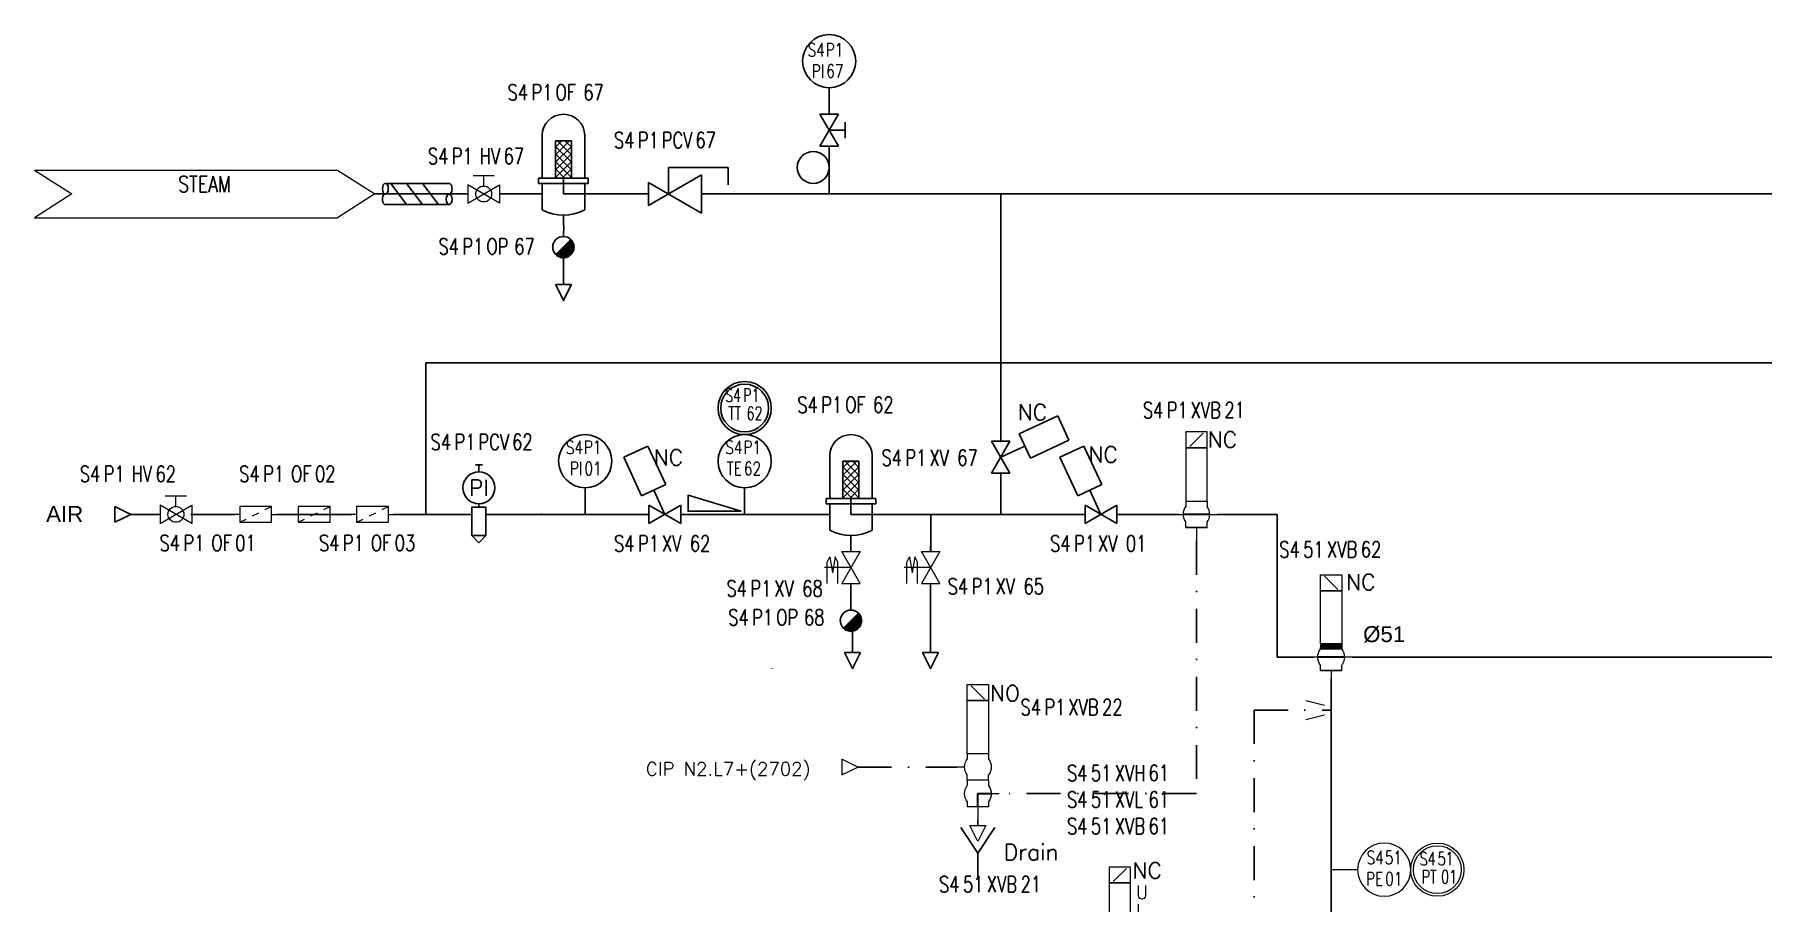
# Model space of a CAD drawing. Header units: inches. Extents: x 17763 to 19852, y 23674 to 24794.
# Drawn here: x 17774.2 to 18099.3, y 24630.4 to 24793.7 of the extents above; entities that cross this region are included whole.
import ezdxf
from ezdxf.enums import TextEntityAlignment as Align

# ---------------------------------------------------------------- set-up
doc = ezdxf.new("R2010")
doc.units = ezdxf.units.IN
doc.header["$MEASUREMENT"] = 0
doc.linetypes.add('ACAD_ISO02W100', pattern=[15, 12, -3])
doc.linetypes.add('DASHDOT2', pattern=[12.7, 6.35, -3.175, 0, -3.175])
doc.layers.add('31 Equipment', color=7, linetype='Continuous', lineweight=9)
doc.layers.add('33 Instruments Labels', color=7, linetype='Continuous', lineweight=9)
for name, color, linetype in [('CUVERIE', 7, 'Continuous'), ('DIAMETRE', 7, 'Continuous'), ('LIBELLE-INSTRUM', 7, 'Continuous'), ('MATERIEL-DIVERS', 7, 'Continuous'), ('POMPES-PROCESS', 7, 'Continuous'), ('REPERES', 7, 'Continuous'), ('TEXTES', 7, 'Continuous'), ('TITRE', 7, 'Continuous'), ('TUYAUTERIE-EGOUT', 32, 'Continuous'), ('TUYAUTERIE-GAZ', 3, 'Continuous'), ('TUYAUTERIE-NEP', 4, 'DASHDOT2'), ('TUYAUTERIE-VAPEUR', 6, 'Continuous'), ('TUYAUTERIE-VAPEUR PROCESS', 6, 'Continuous'), ('TXT_FR', 7, 'Continuous'), ('VANNES', 7, 'Continuous')]:
    doc.layers.add(name, color=color, linetype=linetype)
doc.layers.get('REPERES').off()
doc.styles.add('ROMANS', font='ROMANS.SHX')
doc.styles.get("Standard").update_dxf_attribs({"font": 'arial.ttf'})

# ---------------------------------------------------------------- blocks, each defined once
blk = doc.blocks.new('FLE23-A')
at = {"color": 7}
for p, q in [((0, 1.5), (-3, 0)), ((-3, 0), (0, -1.5)), ((0, -1.5), (0, 1.5))]:
    blk.add_line(p, q, dxfattribs=at)
at = {"layer": 'MATERIEL-DIVERS', "color": 7, "extrusion": (-1, 0, 0)}
blk.add_point((-3, 0), dxfattribs=at)
at = {"layer": 'MATERIEL-DIVERS', "color": 2}
for p in [(-3, 0), (0, 0)]:
    blk.add_point(p, dxfattribs=at)
at = {"layer": 'MATERIEL-DIVERS', "color": 7, "extrusion": (1, 0, 0)}
blk.add_point((0, 0), dxfattribs=at)
blk = doc.blocks.new('FLE23')
at = {"color": 7}
for p, q in [((0, -1.5), (0, 1.5)), ((0, 1.5), (3, 0)), ((3, 0), (0, -1.5))]:
    blk.add_line(p, q, dxfattribs=at)
at = {"layer": 'MATERIEL-DIVERS', "color": 2}
for p in [(0, 0), (3, 0)]:
    blk.add_point(p, dxfattribs=at)
at = {"layer": 'MATERIEL-DIVERS', "color": 7, "extrusion": (-1, 0, 0)}
blk.add_point((0, 0), dxfattribs=at)
at = {"layer": 'MATERIEL-DIVERS', "color": 7, "extrusion": (1, 0, 0)}
blk.add_point((3, 0), dxfattribs=at)
blk = doc.blocks.new('INSTR-M-L-PI')
at = {"color": 7, "extrusion": (0, -1, 0)}
blk.add_point((0, -10), dxfattribs=at)
at = {"layer": 'MATERIEL-DIVERS', "color": 7}
blk.add_line((0, -5), (0, -10), dxfattribs=at)
blk.add_circle((0, 0), 5, dxfattribs=at)
at = {"layer": 'LIBELLE-INSTRUM', "style": 'ROMANS', "width": 0.8, "flags": 8}
blk.add_attdef('PI', text='', height=3, dxfattribs=at).set_placement((0, 0), align=Align.MIDDLE)
blk = doc.blocks.new('INSTR-M-L-TE')
at = {"color": 7, "extrusion": (0, -1, 0)}
blk.add_point((0, -10), dxfattribs=at)
at = {"layer": 'MATERIEL-DIVERS', "color": 7}
blk.add_line((0, -5), (0, -10), dxfattribs=at)
blk.add_circle((0, 0), 5, dxfattribs=at)
at = {"layer": 'LIBELLE-INSTRUM', "style": 'ROMANS', "width": 0.8, "flags": 8}
blk.add_attdef('TE', text='', height=3, dxfattribs=at).set_placement((0, 0), align=Align.MIDDLE)
blk = doc.blocks.new('DETR12MODIF')
at = {"layer": 'MATERIEL-DIVERS', "color": 7}
for p, q in [((-0.67, 9.33), (0.67, 9.33)), ((0, 8), (0, 9.33)), ((-1.33, 0), (-2, 0)), ((-1.33, -4), (-1.33, 1.33)), ((-1.33, 1.33), (1.33, 1.33)), ((1.33, 1.33), (1.33, -4)), ((1.33, 0), (2, 0)), ((-1.33, -4), (0, -5.33)), ((1.33, -4), (-1.33, -4)), ((0, -5.33), (1.33, -4))]:
    blk.add_line(p, q, dxfattribs=at)
at = {"layer": 'MATERIEL-DIVERS'}
blk.add_line((0, 2), (0, 1.33), dxfattribs=at)
blk.add_circle((0, 5), 3, dxfattribs=at)
at = {"layer": 'MATERIEL-DIVERS', "style": 'ROMANS'}
blk.add_text('PI', height=3, dxfattribs=at).set_placement((0, 5), align=Align.MIDDLE)
blk = doc.blocks.new('*X56')
at = {"color": 0}
for p, q in [((688.5, 377.37), (691.13, 380)), ((688.5, 378.79), (689.71, 380)), ((688.5, 375.96), (691.5, 378.96)), ((688.5, 374.54), (691.5, 377.54)), ((688.5, 373.13), (691.5, 376.13)), ((689.78, 373), (691.5, 374.72)), ((691.2, 373), (691.5, 373.3))]:
    blk.add_line(p, q, dxfattribs=at)
blk = doc.blocks.new('SAFILT')
for p, q in [((-4, 11), (-4, 3)), ((-1.5, 3), (-1.5, 10)), ((-1.5, 10), (1.5, 10)), ((1.5, 10), (1.5, 3)), ((4, 3), (4, 11)), ((-4, 0), (-6, 0)), ((-4.68, 3), (-4.68, 2)), ((-4.68, 3), (4.68, 3)), ((-4.68, 2), (4.68, 2)), ((-4, 2), (-4, -3)), ((0, 3), (0, 0)), ((0, 0), (6, 0)), ((4, -3), (4, 2)), ((4.68, 3), (4.68, 2)), ((0, -4), (0, -6))]:
    blk.add_line(p, q)
for centre, radius, start, end in [((0, 11), 4, 0, 180), ((0, 4.5), 8.5, 241.9275, 298.0725)]:
    blk.add_arc(centre, radius, start, end)
at = {"xscale": -1}
blk.add_blockref('*X56', (690, -370), dxfattribs=at)
blk.add_blockref('*X56', (-690, -370))
blk = doc.blocks.new('CPV')
at = {"color": 7}
for p, q in [((5, 3.61), (-5, -2.16)), ((-1.25, 5), (10, 5)), ((-1.25, 0), (-1.25, 5)), ((5, -3.6), (5, 3.61)), ((10, 1.7), (10, 5)), ((-5, 2.16), (5, -3.6)), ((-5, -2.16), (-5, 2.16))]:
    blk.add_line(p, q, dxfattribs=at)
at = {"color": 7, "extrusion": (-1, 0, 0)}
blk.add_point((-5, 0), dxfattribs=at)
at = {"color": 7, "extrusion": (1, 0, 0)}
blk.add_point((5, 0), dxfattribs=at)
blk = doc.blocks.new('*X59')
at = {"color": 0}
for p, q in [((96.47, 162.96), (103.54, 170.03)), ((96.49, 162.94), (103.56, 170.01)), ((96.51, 162.92), (103.58, 169.99)), ((96.53, 162.9), (103.6, 169.97)), ((96.56, 162.88), (103.62, 169.94)), ((96.58, 162.85), (103.65, 169.92)), ((96.6, 162.83), (103.67, 169.9)), ((96.63, 162.81), (103.69, 169.87)), ((96.65, 162.79), (103.71, 169.85)), ((96.67, 162.77), (103.73, 169.83)), ((96.7, 162.75), (103.75, 169.8)), ((96.72, 162.73), (103.77, 169.78)), ((96.74, 162.7), (103.8, 169.76)), ((96.77, 162.68), (103.82, 169.73)), ((96.79, 162.66), (103.84, 169.71)), ((96.82, 162.64), (103.86, 169.68)), ((96.84, 162.62), (103.88, 169.66)), ((96.87, 162.6), (103.9, 169.63)), ((96.89, 162.58), (103.92, 169.61)), ((96.92, 162.56), (103.94, 169.58)), ((96.94, 162.54), (103.96, 169.56)), ((96.97, 162.52), (103.98, 169.53)), ((96.99, 162.5), (104, 169.51)), ((97.02, 162.49), (104.01, 169.48)), ((97.05, 162.47), (104.03, 169.45)), ((97.07, 162.45), (104.05, 169.43)), ((97.1, 162.43), (104.07, 169.4)), ((97.12, 162.41), (104.09, 169.38)), ((97.15, 162.39), (104.11, 169.35)), ((97.18, 162.37), (104.13, 169.32)), ((97.2, 162.36), (104.14, 169.3)), ((97.23, 162.34), (104.16, 169.27)), ((97.26, 162.32), (104.18, 169.24)), ((97.28, 162.3), (104.2, 169.22)), ((97.31, 162.28), (104.22, 169.19)), ((97.34, 162.27), (104.23, 169.16)), ((97.37, 162.25), (104.25, 169.13)), ((97.39, 162.23), (104.27, 169.11)), ((97.42, 162.22), (104.28, 169.08)), ((97.45, 162.2), (104.3, 169.05)), ((97.48, 162.18), (104.32, 169.02)), ((97.51, 162.17), (104.33, 168.99)), ((97.54, 162.15), (104.35, 168.96)), ((97.56, 162.13), (104.37, 168.94)), ((97.59, 162.12), (104.38, 168.91)), ((97.62, 162.1), (104.4, 168.88)), ((97.65, 162.09), (104.41, 168.85)), ((97.68, 162.07), (104.43, 168.82)), ((97.71, 162.05), (104.45, 168.79)), ((97.74, 162.04), (104.46, 168.76)), ((97.77, 162.02), (104.48, 168.73)), ((97.8, 162.01), (104.49, 168.7)), ((97.83, 161.99), (104.51, 168.67)), ((97.86, 161.98), (104.52, 168.64)), ((97.89, 161.97), (104.53, 168.61)), ((97.92, 161.95), (104.55, 168.58)), ((97.95, 161.94), (104.56, 168.55)), ((97.98, 161.92), (104.58, 168.52)), ((98.02, 161.91), (104.59, 168.48)), ((98.05, 161.9), (104.6, 168.45)), ((98.08, 161.88), (104.62, 168.42)), ((98.11, 161.87), (104.63, 168.39)), ((98.14, 161.86), (104.64, 168.36)), ((98.17, 161.84), (104.66, 168.33)), ((98.21, 161.83), (104.67, 168.29)), ((98.24, 161.82), (104.68, 168.26)), ((98.27, 161.81), (104.69, 168.23)), ((98.31, 161.8), (104.7, 168.19)), ((98.34, 161.78), (104.72, 168.16)), ((98.37, 161.77), (104.73, 168.13)), ((98.41, 161.76), (104.74, 168.09)), ((98.44, 161.75), (104.75, 168.06)), ((98.47, 161.74), (104.76, 168.03)), ((98.51, 161.73), (104.77, 167.99)), ((98.54, 161.72), (104.78, 167.96)), ((98.58, 161.71), (104.79, 167.92)), ((98.61, 161.7), (104.8, 167.89)), ((98.65, 161.69), (104.81, 167.85)), ((98.68, 161.68), (104.82, 167.82)), ((98.72, 161.67), (104.83, 167.78)), ((98.75, 161.66), (104.84, 167.75)), ((98.79, 161.65), (104.85, 167.71)), ((98.82, 161.64), (104.86, 167.68)), ((98.86, 161.63), (104.87, 167.64)), ((98.9, 161.62), (104.88, 167.6)), ((98.93, 161.62), (104.88, 167.57)), ((98.97, 161.61), (104.89, 167.53)), ((99.01, 161.6), (104.9, 167.49)), ((99.04, 161.59), (104.91, 167.46)), ((99.08, 161.58), (104.92, 167.42)), ((99.12, 161.58), (104.92, 167.38)), ((99.16, 161.57), (104.93, 167.34)), ((99.2, 161.56), (104.94, 167.3)), ((99.24, 161.56), (104.94, 167.26)), ((99.27, 161.55), (104.95, 167.23)), ((99.31, 161.55), (104.95, 167.19)), ((99.35, 161.54), (104.96, 167.15)), ((99.39, 161.54), (104.96, 167.11)), ((99.43, 161.53), (104.97, 167.07)), ((99.47, 161.53), (104.97, 167.03)), ((99.51, 161.52), (104.98, 166.99)), ((99.56, 161.52), (104.98, 166.94)), ((99.6, 161.52), (104.98, 166.9)), ((99.64, 161.51), (104.99, 166.86)), ((99.68, 161.51), (104.99, 166.82)), ((99.72, 161.51), (104.99, 166.78)), ((99.77, 161.51), (104.99, 166.73)), ((99.81, 161.5), (105, 166.69)), ((99.85, 161.5), (105, 166.65)), ((99.9, 161.5), (105, 166.6)), ((99.94, 161.5), (105, 166.56)), ((99.99, 161.5), (105, 166.51)), ((100.03, 161.5), (105, 166.47)), ((100.08, 161.5), (105, 166.42)), ((100.12, 161.5), (105, 166.38)), ((100.17, 161.5), (105, 166.33)), ((100.21, 161.5), (105, 166.29)), ((100.26, 161.51), (104.99, 166.24)), ((100.31, 161.51), (104.99, 166.19)), ((100.36, 161.51), (104.99, 166.14)), ((100.41, 161.52), (104.98, 166.09)), ((100.46, 161.52), (104.98, 166.04)), ((100.5, 161.53), (104.97, 166)), ((100.55, 161.53), (104.97, 165.95)), ((100.61, 161.54), (104.96, 165.89)), ((100.66, 161.54), (104.96, 165.84)), ((100.71, 161.55), (104.95, 165.79)), ((100.76, 161.56), (104.94, 165.74)), ((100.82, 161.57), (104.93, 165.68)), ((100.87, 161.58), (104.92, 165.63)), ((100.92, 161.59), (104.91, 165.58)), ((100.98, 161.6), (104.9, 165.52)), ((101.04, 161.61), (104.89, 165.46)), ((101.09, 161.62), (104.88, 165.41)), ((101.15, 161.63), (104.87, 165.35)), ((101.21, 161.65), (104.85, 165.29)), ((101.27, 161.66), (104.84, 165.23)), ((101.33, 161.68), (104.82, 165.17)), ((101.4, 161.7), (104.8, 165.1)), ((101.46, 161.72), (104.78, 165.04)), ((101.53, 161.74), (104.76, 164.97)), ((101.59, 161.76), (104.74, 164.91)), ((101.66, 161.78), (104.72, 164.84)), ((101.73, 161.81), (104.69, 164.77)), ((101.8, 161.84), (104.66, 164.7)), ((101.88, 161.87), (104.63, 164.62)), ((101.95, 161.9), (104.6, 164.55)), ((102.03, 161.93), (104.57, 164.47)), ((102.12, 161.97), (104.53, 164.38)), ((102.2, 162.01), (104.49, 164.3)), ((102.29, 162.06), (104.44, 164.21)), ((102.39, 162.11), (104.39, 164.11)), ((102.49, 162.16), (104.34, 164.01)), ((102.6, 162.23), (104.27, 163.9)), ((102.72, 162.31), (104.19, 163.78)), ((102.86, 162.4), (104.1, 163.64)), ((103.02, 162.52), (103.98, 163.48)), ((103.26, 162.71), (103.79, 163.24))]:
    blk.add_line(p, q, dxfattribs=at)
blk = doc.blocks.new('ST')
at = {"color": 7}
blk.add_line((-1.41, 1.42), (1.42, -1.41), dxfattribs=at)
for start, end in [(134.8377, 315.1619), (315.2431, 134.7569)]:
    blk.add_arc((0, 0), 2, start, end, dxfattribs=at)
at = {"color": 7, "extrusion": (-1, 0, 0)}
blk.add_point((-2, 0), dxfattribs=at)
at = {"color": 7, "extrusion": (0, 1, 0)}
blk.add_point((0, 2), dxfattribs=at)
at = {"color": 7, "extrusion": (1, 0, 0)}
blk.add_point((2, 0), dxfattribs=at)
at = {"color": 7, "extrusion": (0, -1, 0)}
blk.add_point((0, -2), dxfattribs=at)
at = {"color": 7, "xscale": -0.4, "yscale": 0.4, "zscale": 0.4}
blk.add_blockref('*X59', (40, -66.6), dxfattribs=at)
blk = doc.blocks.new('APV-VLVM-BALL-KHV+MF-1')
at = {"layer": '31 Equipment'}
for p, q in [((-2, 3.5), (2, 3.5)), ((0, 1.5), (0, 3.5)), ((-3, 1.734), (-3, -1.734)), ((-3, -1.734), (3, 1.734)), ((3, -1.734), (-3, 1.734)), ((3, 1.734), (3, -1.734))]:
    blk.add_line(p, q, dxfattribs=at)
at = {"layer": '31 Equipment', "ltscale": 38}
for p, q in [((-3, 0), (-4, 0)), ((3, 0), (4, 0))]:
    blk.add_line(p, q, dxfattribs=at)
at = {"layer": '31 Equipment'}
blk.add_circle((0, 0), 1.5, dxfattribs=at)
blk = doc.blocks.new('APV-VLV-SSEAT-SW43-41')
at = {"layer": '31 Equipment', "ltscale": 38}
for p, q in [((1.25, 20.25), (-1.25, 17.75)), ((-2, 7.5), (-2, 6.5)), ((2, 7.5), (2, 6.5)), ((-2, 2.5), (-2, 3.5)), ((2, 2.5), (2, 3.5)), ((2.5, 5), (4, 5)), ((-2.5, 0), (-4, 0)), ((-2, 2.5), (2, 2.5)), ((-2, 2.5), (-2, 1.5)), ((2, 2.5), (2, 1.5)), ((-2, -1.5), (-2, -2.5)), ((-2, -2.5), (2, -2.5)), ((0, -2.5), (0, -5)), ((2, -1.5), (2, -2.5))]:
    blk.add_line(p, q, dxfattribs=at)
at = {"layer": '31 Equipment', "lineweight": 30}
for p, q in [((0, 0), (-2.5, 0)), ((0, -2.5), (0, 0))]:
    blk.add_line(p, q, dxfattribs=at)
at = {"layer": '31 Equipment', "ltscale": 38}
for points in [[(-2, 17.5), (2, 17.5), (2, 20.5), (-2, 20.5)], [(-2, 7.5), (2, 7.5), (2, 17.5), (-2, 17.5)]]:
    blk.add_lwpolyline(points, close=True, dxfattribs=at)
for centre, start, end in [((0, 5), 143.1301, 216.8699), ((0, 5), 323.1301, 36.8699), ((0, 0), 143.1301, 216.8699), ((0, 0), 323.1301, 36.8699)]:
    blk.add_arc(centre, 2.5, start, end, dxfattribs=at)
blk = doc.blocks.new('EGOUT')
at = {"color": 7}
for p, q in [((-3.2, 9.61), (0, 4.81)), ((0, 4.81), (3.2, 9.61)), ((0, 4.81), (0, 0))]:
    blk.add_line(p, q, dxfattribs=at)
at = {"color": 7, "extrusion": (0, -1, 0)}
blk.add_point((0, 0), dxfattribs=at)
at = {"layer": 'POMPES-PROCESS', "style": 'ROMANS'}
blk.add_attdef('EGOUT', text='', height=3, dxfattribs=at).set_placement((0, -4), align=Align.MIDDLE)
blk = doc.blocks.new('APV-SIGN-ARW-FLOW-1')
at = {"layer": '31 Equipment'}
for p, q in [((-1.5, -1.5), (-1.5, 1.5)), ((-1.5, 1.5), (1.5, 0)), ((1.5, 0), (-1.5, -1.5))]:
    blk.add_line(p, q, dxfattribs=at)
blk = doc.blocks.new('APV-FILT-GEN-PROD-2')
at = {"layer": '31 Equipment'}
for p, q in [((-3, 0), (-4, 0)), ((3, 0), (4, 0))]:
    blk.add_line(p, q, dxfattribs=at)
at = {"layer": '31 Equipment', "color": 7}
for p, q in [((3, 1.5), (-3, 1.5)), ((-3, 1.5), (-3, -1.5)), ((-0.6, -0.3), (0.6, 0.3)), ((1.8, 0.9), (3, 1.5)), ((3, -1.5), (3, 1.5)), ((-3, -1.5), (-1.8, -0.9)), ((-3, -1.5), (3, -1.5))]:
    blk.add_line(p, q, dxfattribs=at)
blk = doc.blocks.new('APV-VLV-SSEAT-SW42-3')
at = {"layer": '31 Equipment', "ltscale": 38}
for p, q in [((1.25, 15.25), (-1.25, 12.75)), ((-2, 2.5), (-2, 1.5)), ((2, 2.5), (2, 1.5)), ((-2, -2.5), (-2, -1.5)), ((2, -2.5), (-2, -2.5)), ((-2, -2.5), (2, -2.5)), ((0, -2.5), (0, -5)), ((2, -2.5), (2, -1.5))]:
    blk.add_line(p, q, dxfattribs=at)
at = {"layer": '31 Equipment'}
for p, q in [((-4, 0), (-2.5, 0)), ((2.5, 0), (4, 0))]:
    blk.add_line(p, q, dxfattribs=at)
at = {"layer": '31 Equipment', "lineweight": 30}
blk.add_line((2.5, 0), (-2.5, 0), dxfattribs=at)
at = {"layer": '31 Equipment', "ltscale": 38}
for points in [[(-2, 12.5), (2, 12.5), (2, 15.5), (-2, 15.5)], [(-2, 2.5), (2, 2.5), (2, 12.5), (-2, 12.5)]]:
    blk.add_lwpolyline(points, close=True, dxfattribs=at)
for start, end in [(143.1301, 216.8699), (323.1301, 36.8699)]:
    blk.add_arc((0, 0), 2.5, start, end, dxfattribs=at)
blk = doc.blocks.new('APV-VLV-SSEAT-M+MP42-3')
at = {"layer": '31 Equipment'}
h = blk.add_hatch(dxfattribs=at)
h.set_pattern_fill('ANSI31', color=256, scale=0.01, style=0)
h.set_pattern_definition([(45, (0, 0), (-0.02245064, 0.02245064), [])])
h.paths.add_polyline_path([(2, 2.5), (-2, 2.5), (-2, 1.5), (2, 1.5)])
at = {"layer": '31 Equipment', "ltscale": 38}
for p, q in [((1.25, 15.25), (-1.25, 12.75)), ((-4, 0), (-2.5, 0)), ((-2, 2.5), (-2, 1.5)), ((-2, 1.5), (2, 1.5)), ((2, 2.5), (2, 1.5)), ((-2, -2.5), (-2, -1.5)), ((2, -2.5), (-2, -2.5)), ((-2, -2.5), (2, -2.5)), ((0, -2.5), (0, -5)), ((2, -2.5), (2, -1.5))]:
    blk.add_line(p, q, dxfattribs=at)
at = {"layer": '31 Equipment', "lineweight": 30}
blk.add_line((-2.5, 0), (2.5, 0), dxfattribs=at)
at = {"layer": '31 Equipment'}
blk.add_line((2.5, 0), (4, 0), dxfattribs=at)
at = {"layer": '31 Equipment', "ltscale": 38}
for points in [[(-2, 12.5), (2, 12.5), (2, 15.5), (-2, 15.5)], [(-2, 2.5), (2, 2.5), (2, 12.5), (-2, 12.5)]]:
    blk.add_lwpolyline(points, close=True, dxfattribs=at)
for start, end in [(143.1301, 216.8699), (323.1301, 36.8699)]:
    blk.add_arc((0, 0), 2.5, start, end, dxfattribs=at)
blk = doc.blocks.new('APV-SIGN-ARW-DWG-1')
at = {"layer": '31 Equipment'}
for p, q in [((-32, 4.49), (25, 4.49)), ((-32, 4.49), (-25, 0)), ((25, 4.49), (32, 0)), ((-25, 0), (-32, -4.49)), ((32, 0), (25, -4.49)), ((-32, -4.49), (25, -4.49))]:
    blk.add_line(p, q, dxfattribs=at)
at = {"layer": '31 Equipment', "style": 'ROMANS', "width": 0.8}
for tag, p in [('TEXT1', (0, 0.37)), ('TEXT2', (0, -3.63))]:
    blk.add_attdef(tag, text='', height=3, dxfattribs=at).set_placement(p, align=Align.CENTER)
blk = doc.blocks.new('VANNE SIEGE INCLINE')
at = {"color": 7}
for p, q in [((-3, 1.73), (-3, -1.73)), ((-3, -1.73), (3, 1.73)), ((3, -1.73), (-3, 1.73)), ((3, 1.73), (3, -1.73))]:
    blk.add_line(p, q, dxfattribs=at)
at = {"color": 7, "extrusion": (-1, 0, 0)}
blk.add_point((-3, 0), dxfattribs=at)
at = {"color": 7, "extrusion": (1, 0, 0)}
blk.add_point((3, 0), dxfattribs=at)
at = {"layer": 'VANNES'}
for p, q in [((3.23, 12.84), (-0.15, 5.59)), ((7.76, 10.73), (3.23, 12.84)), ((4.38, 3.47), (7.76, 10.73)), ((-0.15, 5.59), (4.38, 3.47)), ((0, 0), (2.11, 4.53))]:
    blk.add_line(p, q, dxfattribs=at)
blk = doc.blocks.new('APV-VLV-SOLV-22-1')
at = {"layer": '31 Equipment', "linetype": 'ACAD_ISO02W100', "ltscale": 38}
for p, q in [((-1, 4.5), (-2, 4)), ((-2, 4), (1, 3.5)), ((-2, 3), (1, 3.5)), ((3, 4.5), (-1, 4.5)), ((0, 0), (0, 5)), ((-1, 2.5), (-2, 3)), ((3, 2.5), (-1, 2.5))]:
    blk.add_line(p, q, dxfattribs=at)
at = {"layer": '31 Equipment', "ltscale": 38}
for p, q in [((-3, 0), (-4, 0)), ((3, 0), (4, 0))]:
    blk.add_line(p, q, dxfattribs=at)
at = {"layer": '31 Equipment'}
for p, q in [((-3, 1.734), (-3, -1.734)), ((-3, -1.734), (3, 1.734)), ((3, -1.734), (-3, 1.734)), ((3, 1.734), (3, -1.734))]:
    blk.add_line(p, q, dxfattribs=at)
blk = doc.blocks.new('calorifuge')
at = {"layer": 'MATERIEL-DIVERS'}
for p, q in [((-5, -2), (-2, 2)), ((-2, -2), (1, 2)), ((1, -2), (4, 2))]:
    blk.add_line(p, q, dxfattribs=at)
at = {"layer": 'MATERIEL-DIVERS', "color": 1, "extrusion": (-1, 0, 0)}
blk.add_point((-6, 0), dxfattribs=at)
at = {"layer": 'MATERIEL-DIVERS', "color": 1, "extrusion": (1, 0, 0)}
blk.add_point((6, 0), dxfattribs=at)
at = {"layer": 'TITRE'}
for p, q in [((6, 2), (-6, 2)), ((-6, -2), (6, -2))]:
    blk.add_line(p, q, dxfattribs=at)
for centre, major_axis in [((-6, 1), (0, 1)), ((6, -1), (0, -1))]:
    blk.add_ellipse(centre, major_axis=major_axis, ratio=0.547943, start_param=0, end_param=3.141593, dxfattribs=at)
at = {"layer": 'TITRE', "extrusion": (0, 0, -1)}
for centre, major_axis in [((-6, -1), (0, -1)), ((6, 1), (0, 1))]:
    blk.add_ellipse(centre, major_axis=major_axis, ratio=0.547943, dxfattribs=at)
blk = doc.blocks.new('APV-FCE-GEN-REDCON-1')
at = {"layer": '31 Equipment', "color": 7}
for p, q in [((-2.5, 2.5), (2.5, 1.25)), ((2.5, 1.25), (2.5, 1.25)), ((2.5, -1.25), (-2.5, -2.5))]:
    blk.add_line(p, q, dxfattribs=at)
blk = doc.blocks.new('APV-INS-M-L-PE')
at = {"layer": '31 Equipment', "color": 7}
blk.add_line((0, -5), (0, -10), dxfattribs=at)
blk.add_circle((0, 0), 5, dxfattribs=at)
at = {"layer": '33 Instruments Labels', "style": 'ROMANS', "width": 0.8, "flags": 8}
blk.add_attdef('PE', text='', height=3, dxfattribs=at).set_placement((0, 0), align=Align.MIDDLE)
blk = doc.blocks.new('APV-INS-F-L-PT')
at = {"layer": '31 Equipment'}
for radius in [5, 4.5]:
    blk.add_circle((0, 0), radius, dxfattribs=at)
blk = doc.blocks.new('REPNORM1')
at = {"layer": 'TEXTES', "style": 'ROMANS', "width": 0.75}
for tag, p in [('ZONE', (-9.75, -1.25)), ('SOUSZONE', (-5.25, -1.25)), ('ELEMENT', (-0.75, -1.25)), ('NUM', (5.59, -1.22))]:
    blk.add_attdef(tag, p, '', height=3, dxfattribs=at)
blk = doc.blocks.new('REPINS')
at = {"layer": 'TEXTES', "style": 'ROMANS', "width": 0.75}
for tag, p in [('ZONE', (-3.3, 1)), ('SOUSZONE', (0.1, 1)), ('NUM', (0.2, -3))]:
    blk.add_attdef(tag, p, '', height=2.5, dxfattribs=at)
blk.add_attdef('ELEMENT', text='', height=2.5, dxfattribs=at).set_placement((-0.2, -3), align=Align.RIGHT)
blk = doc.blocks.new('REPINS2')
at = {"layer": 'TEXTES', "style": 'ROMANS', "width": 0.7}
for tag, p in [('ZONE', (-3.35, 0.8)), ('SOUSZONE', (0.05, 0.8)), ('NUM', (0.7, -2.6))]:
    blk.add_attdef(tag, p, '', height=2.5, dxfattribs=at)
blk.add_attdef('ELEMENT', text='', height=2.5, dxfattribs=at).set_placement((-1.56, -2.59), align=Align.CENTER)
blk = doc.blocks.new('REPNORM')
at = {"layer": 'TEXTES', "style": 'ROMANS', "width": 0.75}
for tag, p in [('ZONE', (-9.75, -1.25)), ('SOUSZONE', (-5.25, -1.25)), ('ELEMENT', (0, -1.25)), ('NUM', (4.5, -1.25))]:
    blk.add_attdef(tag, p, '', height=3, dxfattribs=at)
blk = doc.blocks.new('APV-VLV-DSEAT-DA34-3')
at = {"layer": '31 Equipment', "ltscale": 38}
for p, q in [((1.25, 20.25), (-1.25, 17.75)), ((-2, 7.5), (-2, 6.5)), ((2, 7.5), (2, 6.5)), ((-4, 5), (-2.5, 5)), ((-2, 3), (-2, 3.5)), ((2, 3), (2, 3.5)), ((4, 5), (2.5, 5)), ((-2, 2), (-2, 1.5)), ((2, 2), (2, 1.5)), ((-4, 0), (-2.5, 0)), ((-2, -2.5), (-2, -1.5)), ((-2, -2.5), (2, -2.5)), ((0, -2.5), (0, -4)), ((1.5, -2.5), (1.5, -5)), ((2, -2.5), (2, -1.5)), ((2.5, 0), (4, 0)), ((0, -5.5), (-1, -4)), ((1, -4), (0, -5.5)), ((0, -5.5), (0, -7.5))]:
    blk.add_line(p, q, dxfattribs=at)
at = {"layer": '31 Equipment', "lineweight": 30}
for p, q in [((-2.5, 5), (2.5, 5)), ((-2.5, 0), (2.5, 0))]:
    blk.add_line(p, q, dxfattribs=at)
at = {"layer": '31 Equipment', "ltscale": 38}
for points in [[(-2, 17.5), (2, 17.5), (2, 20.5), (-2, 20.5)], [(-2, 7.5), (2, 7.5), (2, 17.5), (-2, 17.5)], [(-2, 3), (2, 3), (2, 2), (-2, 2)]]:
    blk.add_lwpolyline(points, close=True, dxfattribs=at)
for centre, start, end in [((0, 5), 143.1301, 216.8699), ((0, 5), 323.1301, 36.8699), ((0, 0), 143.1301, 216.8699), ((0, 0), 323.1301, 36.8699)]:
    blk.add_arc(centre, 2.5, start, end, dxfattribs=at)
at = {"layer": '31 Equipment', "style": 'ROMANS', "flags": 8}
for tag, p in [('U', (3, 14.5)), ('L', (3, 11))]:
    blk.add_attdef(tag, p, '', height=2.5, dxfattribs=at)
blk = doc.blocks.new('PENTE-G')
at = {"layer": 'MATERIEL-DIVERS'}
blk.add_lwpolyline([(-5, 2), (5, 2), (5, 5), (-5, 2)], dxfattribs=at)

msp = doc.modelspace()

# ---------------------------------------------------------------- linework, layer by layer
at = {"color": 7, "extrusion": (0, -1, 0)}
msp.add_point((17877.8, 24703.38), dxfattribs=at)
at = {"layer": '31 Equipment', "color": 7, "extrusion": (0, -1, 0)}
msp.add_point((17869.55, 24703.41), dxfattribs=at)
at = {"layer": 'MATERIEL-DIVERS', "color": 7}
for p, q in [((17921.97, 24772.66), (17925.44, 24778.66)), ((17925.44, 24778.66), (17921.97, 24778.66)), ((17921.97, 24778.66), (17925.44, 24772.66)), ((17923.7, 24775.66), (17926.7, 24775.66)), ((17926.7, 24774.16), (17926.7, 24777.16)), ((17925.44, 24772.66), (17921.97, 24772.66)), ((17877.8, 24708.38), (17877.8, 24703.38))]:
    msp.add_line(p, q, dxfattribs=at)
at = {"layer": 'MATERIEL-DIVERS'}
msp.add_line((17923.7, 24763.66), (17923.7, 24772.66), dxfattribs=at)
for centre, radius in [((17920.7, 24768.66), 3), ((17907.8, 24723.38), 5), ((17907.8, 24723.38), 4.5)]:
    msp.add_circle(centre, radius, dxfattribs=at)
at = {"layer": 'MATERIEL-DIVERS', "color": 7}
msp.add_circle((17877.8, 24713.38), 5, dxfattribs=at)
at = {"layer": 'TITRE', "color": 7}
msp.add_line((17912.96, 24674.34), (17912.96, 24674.38), dxfattribs=at)
at = {"layer": 'TUYAUTERIE-EGOUT'}
msp.add_line((17951.69, 24644.84), (17951.69, 24645.84), dxfattribs=at)
at = {"layer": 'TUYAUTERIE-GAZ'}
for p, q in [((17847.8, 24703.38), (17847.8, 24731.86)), ((17847.8, 24731.86), (18436.11, 24731.86)), ((17955.98, 24711.13), (17955.98, 24703.38)), ((17792.28, 24703.38), (17797.6, 24703.38)), ((17803.6, 24703.38), (17811.8, 24703.38)), ((17819.8, 24703.38), (17826.8, 24703.38)), ((17826.8, 24703.38), (17833.8, 24703.38)), ((17841.8, 24703.38), (17856.6, 24703.38)), ((17889.8, 24703.38), (17859.8, 24703.38)), ((17922.8, 24703.38), (17895.8, 24703.38)), ((17971.84, 24703.38), (17932.8, 24703.38)), ((17942.8, 24696.38), (17942.8, 24703.38)), ((17989.55, 24703.38), (17977.84, 24703.38)), ((18008, 24703.38), (17996.8, 24703.38)), ((18008, 24703.38), (18008, 24676.52)), ((17942.8, 24693.37), (17942.8, 24693.39)), ((18014.13, 24676.52), (18008, 24676.52)), ((18014.88, 24676.52), (18008, 24676.52)), ((18165.13, 24676.52), (18022.13, 24676.52)), ((18018.13, 24600.52), (18018.13, 24672.52)), ((18018.13, 24600.52), (18018.13, 24672.52))]:
    msp.add_line(p, q, dxfattribs=at)
at = {"layer": 'TUYAUTERIE-NEP'}
for p, q in [((17992.8, 24698.38), (17992.8, 24650.84)), ((18003.68, 24666.52), (18018.13, 24666.52)), ((18003.68, 24666.52), (18003.68, 24616.52)), ((17929.08, 24655.84), (17947.69, 24655.84)), ((17992.8, 24650.84), (17955.69, 24650.84))]:
    msp.add_line(p, q, dxfattribs=at)
at = {"layer": 'TUYAUTERIE-VAPEUR'}
for p, q in [((17855.75, 24763.66), (17838.2, 24763.66)), ((17838.2, 24763.66), (17855.7, 24763.66)), ((17867.7, 24763.66), (17861.75, 24763.66)), ((17861.75, 24763.66), (17869.7, 24763.66)), ((17877.7, 24763.66), (17889.75, 24763.66)), ((17878.46, 24763.66), (17889.75, 24763.66)), ((17889.75, 24763.66), (17879.7, 24763.66)), ((17899.7, 24763.66), (18536.86, 24763.66)), ((17899.75, 24763.66), (17951.7, 24763.66)), ((17955.98, 24763.66), (17955.98, 24732.9)), ((17873.74, 24755.66), (17873.75, 24757.66)), ((17955.98, 24755.72), (17955.98, 24717.13)), ((17873.74, 24746.66), (17873.74, 24751.66))]:
    msp.add_line(p, q, dxfattribs=at)
at = {"layer": 'TUYAUTERIE-VAPEUR PROCESS'}
for p, q in [((17927.8, 24697.38), (17927.8, 24696.38)), ((17927.8, 24697.38), (17927.8, 24696.38)), ((17927.8, 24690.38), (17927.8, 24685.38)), ((17942.79, 24681.39), (17942.79, 24690.38)), ((17928.11, 24681.39), (17928.11, 24677.39)), ((17942.79, 24681.39), (17942.79, 24677.39))]:
    msp.add_line(p, q, dxfattribs=at)

# ---------------------------------------------------------------- block references
at = {"layer": '31 Equipment', "xscale": -1, "rotation": 180}
msp.add_blockref('calorifuge', (17846.2, 24763.66), dxfattribs=at)
at = {"layer": '33 Instruments Labels', "xscale": -1, "rotation": 270}
msp.add_blockref('APV-INS-M-L-PE', (18028.13, 24636.52), dxfattribs=at)
at = {"layer": '33 Instruments Labels'}
msp.add_blockref('APV-INS-F-L-PT', (18038.13, 24636.52), dxfattribs=at)
at = {"layer": 'CUVERIE', "xscale": -1, "rotation": 90}
for p in [(17927.8, 24693.38), (17942.79, 24693.38)]:
    msp.add_blockref('APV-VLV-SOLV-22-1', p, dxfattribs=at)
at = {"layer": 'MATERIEL-DIVERS'}
for name, p in [('INSTR-M-L-PI', (17923.7, 24788.66)), ('SAFILT', (17873.7, 24763.66)), ('CPV', (17894.7, 24763.66)), ('INSTR-M-L-TE', (17907.8, 24713.38)), ('SAFILT', (17927.8, 24703.38)), ('DETR12MODIF', (17857.8, 24703.38)), ('FLE23', (17789.28, 24703.38))]:
    msp.add_blockref(name, p, dxfattribs=at)
ref = msp.add_blockref('APV-SIGN-ARW-DWG-1', (17806.2, 24763.66), dxfattribs=at)
ref.add_attrib('TEXT1', 'STEAM', dxfattribs={"layer": '31 Equipment', "height": 3, "style": 'ROMANS', "width": 0.8}).set_placement((17806.2, 24764.03), align=Align.CENTER)
at = {"layer": 'MATERIEL-DIVERS', "xscale": -1}
for name, p in [('ST', (17873.7, 24753.66)), ('VANNE SIEGE INCLINE', (17892.8, 24703.38)), ('VANNE SIEGE INCLINE', (17974.84, 24703.38)), ('PENTE-G', (17902.17, 24701.97)), ('ST', (17927.8, 24683.38))]:
    msp.add_blockref(name, p, dxfattribs=at)
for name, p, rotation in [('VANNE SIEGE INCLINE', (17955.98, 24714.13), 270), ('APV-SIGN-ARW-FLOW-1', (17927.58, 24655.84), 180)]:
    msp.add_blockref(name, p, dxfattribs=dict(at, rotation=rotation))
at = {"layer": 'MATERIEL-DIVERS', "xscale": -0.7, "yscale": 0.7, "zscale": 0.7, "rotation": 180}
msp.add_blockref('APV-FCE-GEN-REDCON-1', (18015.13, 24666.52), dxfattribs=at)
at = {"layer": 'MATERIEL-DIVERS'}
ref = msp.add_blockref('EGOUT', (17951.69, 24634.84), dxfattribs=at)
ref.add_attrib('EGOUT', 'Drain', dxfattribs={"layer": 'POMPES-PROCESS', "height": 3, "style": 'ROMANS'}).set_placement((17961.71, 24639.88), align=Align.MIDDLE)
ref = msp.add_blockref('EGOUT', (17951.69, 24634.84), dxfattribs=at)
ref.add_attrib('EGOUT', 'Drain', dxfattribs={"layer": 'POMPES-PROCESS', "height": 3, "style": 'ROMANS'}).set_placement((17961.71, 24639.88), align=Align.MIDDLE)
at = {"layer": 'MATERIEL-DIVERS', "rotation": 270}
msp.add_blockref('APV-SIGN-ARW-FLOW-1', (17951.69, 24643.34), dxfattribs=at)
at = {"layer": 'REPERES'}
for name, p, values in [('REPINS', (17922.95, 24788.54), {'ZONE': 'S4', 'SOUSZONE': 'P1', 'ELEMENT': 'PI', 'NUM': '67'}), ('REPNORM', (17857.95, 24770.54), {'ZONE': 'S4', 'SOUSZONE': 'P1', 'ELEMENT': 'HV', 'NUM': '67'}), ('REPNORM1', (17892.95, 24773.54), {'ZONE': 'S4', 'SOUSZONE': 'P1', 'ELEMENT': 'PCV', 'NUM': '67'}), ('REPINS2', (17907.46, 24723.74), {'ZONE': 'S4', 'SOUSZONE': 'P1', 'NUM': '62', 'ELEMENT': 'TT'}), ('REPNORM1', (17992.46, 24722.74), {'ZONE': 'S4', 'SOUSZONE': 'P1', 'ELEMENT': 'XVB', 'NUM': '21'}), ('REPNORM1', (17858.46, 24716.74), {'ZONE': 'S4', 'SOUSZONE': 'P1', 'ELEMENT': 'PCV', 'NUM': '62'}), ('REPINS', (17877.46, 24713.74), {'ZONE': 'S4', 'SOUSZONE': 'P1', 'ELEMENT': 'PI', 'NUM': '01'}), ('REPNORM', (17792.46, 24710.74), {'ZONE': 'S4', 'SOUSZONE': 'P1', 'ELEMENT': 'HV', 'NUM': '62'}), ('REPNORM', (17822.46, 24710.74), {'ZONE': 'S4', 'SOUSZONE': 'P1', 'ELEMENT': 'OF', 'NUM': '02'}), ('REPNORM', (17807.46, 24697.74), {'ZONE': 'S4', 'SOUSZONE': 'P1', 'ELEMENT': 'OF', 'NUM': '01'}), ('REPNORM', (17837.46, 24697.74), {'ZONE': 'S4', 'SOUSZONE': 'P1', 'ELEMENT': 'OF', 'NUM': '03'}), ('REPNORM1', (18018.13, 24696.52), {'ZONE': 'S4', 'SOUSZONE': '51', 'ELEMENT': 'XVB', 'NUM': '62'}), ('REPNORM1', (17969.46, 24666.84), {'ZONE': 'S4', 'SOUSZONE': 'P1', 'ELEMENT': 'XVB', 'NUM': '22'}), ('REPNORM1', (17978.2, 24654.45), {'ZONE': 'S4', 'SOUSZONE': '51', 'ELEMENT': 'XVH', 'NUM': '61'}), ('REPNORM1', (17978.2, 24644.45), {'ZONE': 'S4', 'SOUSZONE': '51', 'ELEMENT': 'XVB', 'NUM': '61'}), ('REPINS', (18028.13, 24636.54), {'ZONE': 'S4', 'SOUSZONE': '51', 'ELEMENT': 'PE', 'NUM': '01'}), ('REPINS2', (18038.13, 24636.54), {'ZONE': 'S4', 'SOUSZONE': '51', 'NUM': '01', 'ELEMENT': 'PT'}), ('REPNORM1', (17954.13, 24633.52), {'ZONE': 'S4', 'SOUSZONE': '51', 'ELEMENT': 'XVB', 'NUM': '21'})]:
    msp.add_blockref(name, p, dxfattribs=at).add_auto_attribs(values)
ref = msp.add_blockref('REPNORM', (17872.95, 24782.54), dxfattribs=at)
ref.add_attrib('ZONE', 'S4', (17863.2, 24781.29), dxfattribs={"layer": 'TEXTES', "height": 3, "style": 'ROMANS', "width": 0.75})
ref.add_attrib('SOUSZONE', 'P1', (17867.7, 24781.29), dxfattribs={"layer": 'TEXTES', "height": 3, "style": 'ROMANS', "width": 0.75})
ref.add_attrib('ELEMENT', 'OF', (17872.22, 24781.29), dxfattribs={"layer": 'TEXTES', "height": 3, "style": 'ROMANS', "width": 0.75})
ref.add_attrib('NUM', '67', (17877.45, 24781.29), dxfattribs={"layer": 'TEXTES', "height": 3, "style": 'ROMANS', "width": 0.75})
ref = msp.add_blockref('REPNORM', (17859.95, 24753.54), dxfattribs=at)
ref.add_attrib('ZONE', 'S4', (17850.2, 24752.29), dxfattribs={"layer": 'TEXTES', "height": 3, "style": 'ROMANS', "width": 0.75})
ref.add_attrib('SOUSZONE', 'P1', (17854.7, 24752.29), dxfattribs={"layer": 'TEXTES', "height": 3, "style": 'ROMANS', "width": 0.75})
ref.add_attrib('ELEMENT', 'OP', (17859.22, 24752.29), dxfattribs={"layer": 'TEXTES', "height": 3, "style": 'ROMANS', "width": 0.75})
ref.add_attrib('NUM', '67', (17864.45, 24752.29), dxfattribs={"layer": 'TEXTES', "height": 3, "style": 'ROMANS', "width": 0.75})
ref = msp.add_blockref('REPNORM', (17927.46, 24723.74), dxfattribs=at)
ref.add_attrib('ZONE', 'S4', (17917.71, 24722.49), dxfattribs={"layer": 'TEXTES', "height": 3, "style": 'ROMANS', "width": 0.75})
ref.add_attrib('SOUSZONE', 'P1', (17922.21, 24722.5), dxfattribs={"layer": 'TEXTES', "height": 3, "style": 'ROMANS', "width": 0.75})
ref.add_attrib('ELEMENT', 'OF', (17926.73, 24722.5), dxfattribs={"layer": 'TEXTES', "height": 3, "style": 'ROMANS', "width": 0.75})
ref.add_attrib('NUM', '62', (17931.96, 24722.5), dxfattribs={"layer": 'TEXTES', "height": 3, "style": 'ROMANS', "width": 0.75})
for name, p, rotation, values in [('REPINS', (17907.46, 24713.74), 0.0002280594390136059, {'ZONE': 'S4', 'SOUSZONE': 'P1', 'ELEMENT': 'TE', 'NUM': '62'}), ('REPNORM1', (17978.2, 24649.45), 7.601981207739284e-05, {'ZONE': 'S4', 'SOUSZONE': '51', 'ELEMENT': 'XVL', 'NUM': '61'})]:
    msp.add_blockref(name, p, dxfattribs=dict(at, rotation=rotation)).add_auto_attribs(values)
ref = msp.add_blockref('REPNORM', (17943.3, 24713.78), dxfattribs=at)
ref.add_attrib('ZONE', 'S4', (17933.55, 24712.53), dxfattribs={"layer": 'TEXTES', "height": 3, "style": 'ROMANS', "width": 0.75})
ref.add_attrib('SOUSZONE', 'P1', (17938.05, 24712.54), dxfattribs={"layer": 'TEXTES', "height": 3, "style": 'ROMANS', "width": 0.75})
ref.add_attrib('ELEMENT', 'XV', (17942.57, 24712.54), dxfattribs={"layer": 'TEXTES', "height": 3, "style": 'ROMANS', "width": 0.75})
ref.add_attrib('NUM', '67', (17947.8, 24712.54), dxfattribs={"layer": 'TEXTES', "height": 3, "style": 'ROMANS', "width": 0.75})
ref = msp.add_blockref('REPNORM', (17892.98, 24697.65), dxfattribs=at)
ref.add_attrib('ZONE', 'S4', (17883.23, 24696.4), dxfattribs={"layer": 'TEXTES', "height": 3, "style": 'ROMANS', "width": 0.75})
ref.add_attrib('SOUSZONE', 'P1', (17887.73, 24696.41), dxfattribs={"layer": 'TEXTES', "height": 3, "style": 'ROMANS', "width": 0.75})
ref.add_attrib('ELEMENT', 'XV', (17892.24, 24696.41), dxfattribs={"layer": 'TEXTES', "height": 3, "style": 'ROMANS', "width": 0.75})
ref.add_attrib('NUM', '62', (17897.48, 24696.41), dxfattribs={"layer": 'TEXTES', "height": 3, "style": 'ROMANS', "width": 0.75})
ref = msp.add_blockref('REPNORM', (17975.02, 24697.65), dxfattribs=at)
ref.add_attrib('ZONE', 'S4', (17965.27, 24696.4), dxfattribs={"layer": 'TEXTES', "height": 3, "style": 'ROMANS', "width": 0.75})
ref.add_attrib('SOUSZONE', 'P1', (17969.77, 24696.41), dxfattribs={"layer": 'TEXTES', "height": 3, "style": 'ROMANS', "width": 0.75})
ref.add_attrib('ELEMENT', 'XV', (17974.29, 24696.41), dxfattribs={"layer": 'TEXTES', "height": 3, "style": 'ROMANS', "width": 0.75})
ref.add_attrib('NUM', '01', (17979.52, 24696.41), dxfattribs={"layer": 'TEXTES', "height": 3, "style": 'ROMANS', "width": 0.75})
ref = msp.add_blockref('REPNORM', (17955.76, 24689.59), dxfattribs=at)
ref.add_attrib('ZONE', 'S4', (17946.01, 24688.34), dxfattribs={"layer": 'TEXTES', "height": 3, "style": 'ROMANS', "width": 0.75})
ref.add_attrib('SOUSZONE', 'P1', (17950.51, 24688.34), dxfattribs={"layer": 'TEXTES', "height": 3, "style": 'ROMANS', "width": 0.75})
ref.add_attrib('ELEMENT', 'XV', (17955.03, 24688.34), dxfattribs={"layer": 'TEXTES', "height": 3, "style": 'ROMANS', "width": 0.75})
ref.add_attrib('NUM', '65', (17960.26, 24688.34), dxfattribs={"layer": 'TEXTES', "height": 3, "style": 'ROMANS', "width": 0.75})
ref = msp.add_blockref('REPNORM', (17914.13, 24689.17), dxfattribs=at)
ref.add_attrib('ZONE', 'S4', (17904.38, 24687.92), dxfattribs={"layer": 'TEXTES', "height": 3, "style": 'ROMANS', "width": 0.75})
ref.add_attrib('SOUSZONE', 'P1', (17908.88, 24687.92), dxfattribs={"layer": 'TEXTES', "height": 3, "style": 'ROMANS', "width": 0.75})
ref.add_attrib('ELEMENT', 'XV', (17913.39, 24687.92), dxfattribs={"layer": 'TEXTES', "height": 3, "style": 'ROMANS', "width": 0.75})
ref.add_attrib('NUM', '68', (17918.63, 24687.92), dxfattribs={"layer": 'TEXTES', "height": 3, "style": 'ROMANS', "width": 0.75})
ref = msp.add_blockref('REPNORM', (17914.46, 24683.74), dxfattribs=at)
ref.add_attrib('ZONE', 'S4', (17904.71, 24682.49), dxfattribs={"layer": 'TEXTES', "height": 3, "style": 'ROMANS', "width": 0.75})
ref.add_attrib('SOUSZONE', 'P1', (17909.21, 24682.5), dxfattribs={"layer": 'TEXTES', "height": 3, "style": 'ROMANS', "width": 0.75})
ref.add_attrib('ELEMENT', 'OP', (17913.73, 24682.5), dxfattribs={"layer": 'TEXTES', "height": 3, "style": 'ROMANS', "width": 0.75})
ref.add_attrib('NUM', '68', (17918.96, 24682.5), dxfattribs={"layer": 'TEXTES', "height": 3, "style": 'ROMANS', "width": 0.75})
at = {"layer": 'TITRE', "color": 7, "rotation": 90}
for p in [(17873.74, 24746.66), (17928.11, 24677.39), (17942.79, 24677.39)]:
    msp.add_blockref('FLE23-A', p, dxfattribs=at)
at = {"layer": 'TUYAUTERIE-NEP'}
for name, p in [('APV-VLVM-BALL-KHV+MF-1', (17858.7, 24763.66)), ('APV-VLV-SSEAT-SW42-3', (17992.8, 24703.38)), ('APV-VLVM-BALL-KHV+MF-1', (17800.8, 24703.38)), ('APV-FILT-GEN-PROD-2', (17815.8, 24703.38)), ('APV-FILT-GEN-PROD-2', (17826.8, 24703.38)), ('APV-FILT-GEN-PROD-2', (17837.8, 24703.38))]:
    msp.add_blockref(name, p, dxfattribs=at)
at = {"layer": 'TUYAUTERIE-NEP', "xscale": -1}
msp.add_blockref('APV-VLV-SSEAT-M+MP42-3', (18018.13, 24676.52), dxfattribs=at)
at = {"layer": 'VANNES', "xscale": -1}
msp.add_blockref('APV-VLV-SSEAT-SW43-41', (17951.69, 24650.84), dxfattribs=at)
at = {"layer": 'VANNES'}
msp.add_blockref('APV-VLV-DSEAT-DA34-3', (17978.38, 24616.52), dxfattribs=at).add_auto_attribs({'U': 'U', 'L': 'L'})

# ---------------------------------------------------------------- texts
at = {"layer": '31 Equipment', "style": 'ROMANS'}
msp.add_text('CIP N2.L7+(2702)', height=2.5, dxfattribs=at).set_placement((17889.22, 24654.22))
at = {"layer": 'DIAMETRE'}
msp.add_text('%%C51', height=3, dxfattribs=at).set_placement((18024.16, 24679.34))
at = {"layer": 'TEXTES', "style": 'ROMANS'}
for s, p in [('NC', (17959.18, 24721.1)), ('NC', (17994.94, 24715.95)), ('NC', (17890.69, 24712.6)), ('NC', (17972.48, 24713.14)), ('NC', (18020.96, 24689.14)), ('NO', (17953.95, 24668.22)), ('NC', (17980.78, 24634.87))]:
    msp.add_text(s, height=3, dxfattribs=at).set_placement(p)
at = {"layer": 'TXT_FR'}
msp.add_text('AIR', height=3, dxfattribs=at).set_placement((17779.87, 24703.45), align=Align.MIDDLE)

doc.saveas('drawing.dxf')
